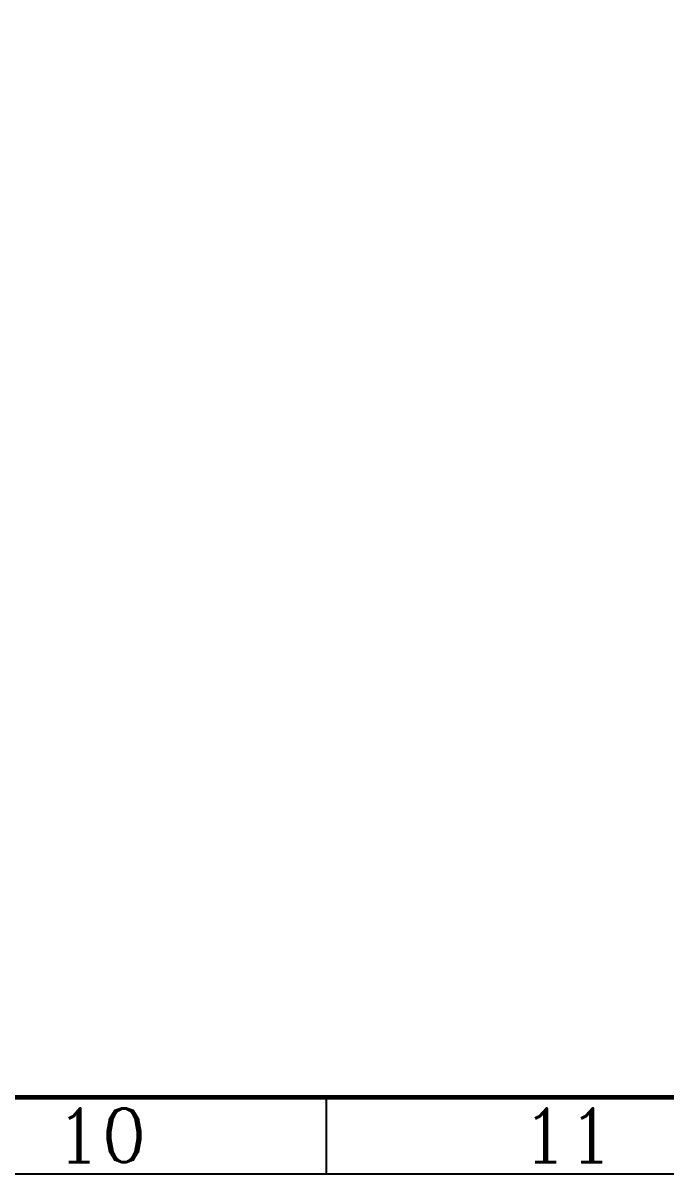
# Model space of a CAD drawing. Header units: millimetres. Extents: x 0 to 841, y 0 to 594.
# Drawn here: x 560.5 to 644.3, y 0 to 150 of the extents above; entities that cross this region are included whole.
import ezdxf
from ezdxf.enums import TextEntityAlignment as Align

# ---------------------------------------------------------------- set-up
doc = ezdxf.new("R2010")
doc.units = ezdxf.units.MM
doc.styles.add('ECL', font='SIMFANG_2312.TTF', dxfattribs={"width": 0.7, "height": 3})
doc.styles.add('ROMANC', font='romanc')

# ---------------------------------------------------------------- blocks, each defined once
blk = doc.blocks.new('XXDAFRAM-CH-HENG-A1')
at = {"color": 1}
blk.add_line((600, 10), (600, 0), dxfattribs=at)
blk.add_lwpolyline([(0, 0), (841, 0), (841, 594), (0, 594)], close=True, dxfattribs=at)
at = {"color": 1, "const_width": 0.6}
blk.add_lwpolyline([(25, 10), (831, 10), (831, 584), (25, 584)], close=True, dxfattribs=at)
at = {"color": 1, "style": 'ROMANC'}
for s, p in [('10', (564.65, 1.55)), ('11', (625.45, 1.55))]:
    blk.add_text(s, height=7, dxfattribs=at).set_placement(p)
at = {"linetype": 'Continuous', "style": 'ECL', "width": 0.7}
for tag, height, p in [('DESIGNSTATUS', 3.5, (818.85, 76.57)), ('DESIGNSTATUS', 3.5, (818.85, 76.57)), ('ENDESIGNSTATUS', 3.5, (818.89, 70.89)), ('ENDESIGNSTATUS', 3.5, (818.89, 70.89)), ('V', 4, (778.58, 63.46)), ('O', 4, (784.75, 63.46)), ('L', 4, (790.92, 63.46)), ('N', 4, (797.08, 63.46)), ('D', 4, (809.42, 63.46)), ('W', 4, (815.58, 63.46)), ('G', 4, (821.75, 63.46)), ('VEREN40', 4, (827.82, 63.3)), ('DWGNAME1', 5, (768.76, 48.81)), ('DWGENAME1', 5, (768.98, 42.71)), ('DWGNAME', 5, (768.73, 42.42)), ('DWGNAME2', 5, (769.11, 35.27)), ('DWGENAME', 5, (769.24, 35.31)), ('DWGENAME2', 5, (769.4, 28.81)), ('DWGNO', 5, (758.81, 15.14)), ('VEREN40', 4, (825.77, 15.22))]:
    blk.add_attdef(tag, text='', height=height, dxfattribs=at).set_placement(p, align=Align.MIDDLE)
at = {"style": 'ECL', "width": 0.7, "flags": 1}
for p in [(697.39, 48.28), (697.39, 40.28), (697.39, 32.28), (697.39, 24.28)]:
    blk.add_attdef('DATE', text='', height=5, dxfattribs=at).set_placement(p, align=Align.MIDDLE)
for tag, p in [('SJ1', (666.56, 44.28)), ('JH', (666.56, 36.28)), ('SH1', (666.56, 28.28)), ('PZ', (666.56, 20.28)), ('BL', (666.56, 10))]:
    blk.add_attdef(tag, p, '', height=5, dxfattribs=at)

msp = doc.modelspace()

# ---------------------------------------------------------------- block references
msp.add_blockref('XXDAFRAM-CH-HENG-A1', (0, 0))

doc.saveas('drawing.dxf')
